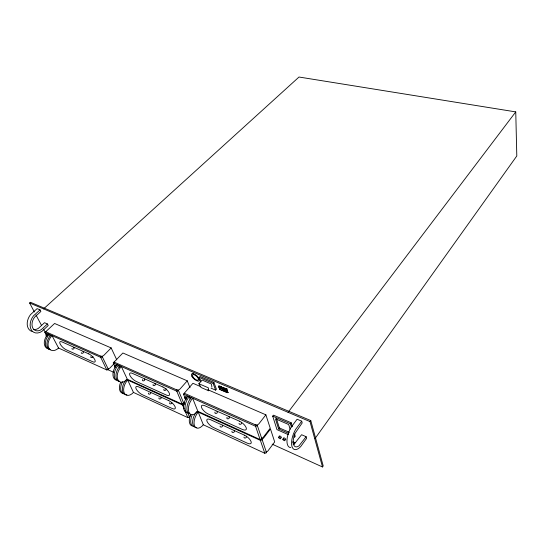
<?xml version="1.0" encoding="UTF-8"?>
<svg xmlns="http://www.w3.org/2000/svg" width="544" height="544" viewBox="0 0 544 544"><rect width="100%" height="100%" fill="white"/><g stroke="black" fill="none" stroke-linecap="round" stroke-linejoin="round"><path stroke-width="0.82" d="M272.17 444.156L322.504 466.976L323.211 465.95L310.774 420.56L30.416 302.274L29.607 302.994L34.374 311.964M315.064 438.512L516.8 155.972L515.753 111.894L299.016 77.024L43.561 308.897M294.46 443.816L301.587 434.724L306.116 436.703L299.01 445.842A11.791 5.25 -67.9 0 1 293.529 444.4A11.791 5.25 -67.9 0 1 295.222 433.085L302.192 422.933L301.696 421.178L297.099 419.227L290.952 427.475A14.62 6.582 -67.9 0 0 290.809 447.59M322.504 466.976L310.012 421.593L310.774 420.56M301.696 421.178L295.569 429.474A14.668 6.535 -67.9 0 0 291.965 446.488A14.668 6.535 -67.9 0 0 300.635 446.651L306.598 438.389L306.116 436.703M291.394 426.986L290.442 423.796L291.196 422.783L273.462 415.154L272.7 416.146L276.978 429.638L288.402 434.67M288.68 433.344L278.616 428.924L279.364 427.938L276.434 418.588M288.082 412.318L515.753 111.894M198.866 383.717L201.049 387.484L208.726 390.81L208.311 387.784L198.866 383.717L202.048 380.045L211.48 384.071L211.888 387.097M207.692 389.667L265.88 414.827L258.964 423.722A2.727 2.108 -22 0 1 255.258 424.762M221.748 386.9L219.613 385.995L218.824 386.927L219.769 389.484L226.868 392.523L227.65 391.585L226.732 389.021L223.169 387.505M227.929 392.7L226.692 389.28L218.559 385.818L219.81 389.232L227.929 392.7L228.317 392.231M226.868 392.523L225.944 389.96L226.732 389.021M226.692 389.28L227.086 388.81M211.024 388.151L215.642 390.13L216.424 389.205L213.887 382.391L199.974 376.489L199.179 377.4L200.926 381.922M215.642 390.13L213.098 383.316L213.887 382.391M185.667 399.52L183.464 394.155L192.95 383.289L200.709 386.648M115.022 366.649L113.247 362.909L122.883 352.995L187.252 380.827L180.146 388.892A2.591 1.829 -25.1 0 1 176.657 389.864M114.158 363.63L110.038 367.887A2.428 1.584 -27 0 1 107.841 368.934M116.756 359.849L111.166 347.929L103.952 355.232A2.462 1.578 -26.5 0 1 100.674 356.13M46.458 335.396L44.914 332.493L54.597 323.469L111.166 347.929M40.045 309.89L33.51 315.806A11.757 8.398 -60.6 0 0 31.158 329.61A11.757 8.398 -60.6 0 0 41.861 331.418L48.239 325.502L47.43 323.966L41.31 329.63L39.753 330.412A9.445 6.746 -60.6 0 1 32.83 328.127A9.445 6.746 -60.6 0 1 33.531 318.811L34.639 317.138L40.875 311.474L40.045 309.89L37.114 308.638L30.58 314.534A11.723 8.412 -60.4 0 0 32.184 331.507M197.887 411.312L192.624 398.228A10.533 5.766 -65.4 0 0 188.904 412.223A10.533 5.766 -65.4 0 0 197.887 411.312L260.1 439.552L261.929 439.042L257.414 425.721L184.26 393.237M196.772 411.461L260.379 440.375L262.208 439.858L266.574 452.744L264.778 453.247L203.313 424.782A10.397 5.569 -65.2 0 1 194.548 425.877A10.397 5.569 -65.2 0 1 198.213 412.114L203.313 424.782M183.464 394.155L255.558 426.238L257.414 425.721M113.247 362.909L176.8 391.19L178.548 390.701L183.954 403.723L182.233 404.199L127.316 379.27A9.914 6.154 -63.4 0 1 117.878 379.678A9.914 6.154 -63.4 0 1 121.353 366.513L127.316 379.27M126.405 379.474L182.566 405.001L184.287 404.518L183.036 403.954M133.464 392.428L127.684 380.052A9.792 5.957 -63.2 0 0 124.256 393.013A9.792 5.957 -63.2 0 0 133.464 392.428L187.83 417.608L189.523 417.132L187.673 412.685M58.562 348.051L52.047 335.668A9.316 6.433 -60.7 0 0 48.81 348.031A9.316 6.433 -60.7 0 0 58.562 348.051L106.835 369.968L108.446 369.519L102.333 356.864L45.73 331.738M44.914 332.493L100.694 357.32L102.333 356.864M29.607 302.994L310.012 421.593M199.179 377.4L213.098 383.316M218.824 386.927L225.944 389.96M226.229 390.619L220.898 388.341L220.116 389.273L219.49 387.566L225.59 390.17L226.209 391.884M222.68 389.463L224.815 390.374M272.7 416.146L290.442 423.796M47.43 323.966L44.52 322.694L38.4 328.338L36.842 329.113A9.418 6.759 -60.4 0 1 33.565 329.494M279.364 427.938L289.422 432.337M114.056 362.073L178.548 390.701M107.596 369.553L113.778 372.354M260.787 439.219L262.208 439.858M35.965 314.956L41.528 325.421M43.513 329.161L46.696 335.138M50.177 335.947L49.409 334.492A9.296 6.44 -60.6 0 0 45.404 343.652A9.296 6.44 -60.6 0 0 49.851 349.384M100.694 357.32L106.835 369.968M119.408 367.424L118.354 365.18A9.887 6.168 -63.3 0 0 114.233 375.374A9.887 6.168 -63.3 0 0 118.952 380.841M176.8 391.19L182.233 404.199M182.566 405.001L184.117 408.707M184.736 410.19L187.83 417.608M190.169 399.031L189.23 396.719A10.506 5.787 -65.3 0 0 184.987 407.626A10.506 5.787 -65.3 0 0 189.312 413.127M187.252 380.827L190.019 387.729M255.558 426.238L260.1 439.552M260.379 440.375L264.778 453.247M265.88 414.827L270.218 428.182L263.452 437.05A2.686 2.108 -22.4 0 1 261.412 438.253M278.616 428.924L275.427 418.798L288.714 424.544L290.122 429.23M294.018 435.751L294.494 437.349L295.236 436.336L294.522 433.949M291.196 422.783L292.386 426.768M292.611 441.912A4.06 1.707 38.2 0 1 295.032 442.775M82.974 351.648A1.197 0.748 -27.1 0 1 83.422 352.56A1.197 0.748 -27.1 0 1 82.022 353.355A1.197 0.748 -27.1 0 1 81.335 352.587M92.976 356.653A1.204 0.762 -27 0 1 91.46 357.612A1.204 0.762 -27 0 1 90.916 356.606M73.664 347.487A1.183 0.734 -27.1 0 1 74.093 348.384A1.183 0.734 -27.1 0 1 72.699 349.173A1.183 0.734 -27.1 0 1 72.032 348.412M50.232 349.812A9.309 6.44 -60.7 0 1 46.913 343.611A9.309 6.44 -60.7 0 1 50.912 335.165M48.736 348.867A9.289 6.446 -60.5 0 1 44.282 343.142A9.289 6.446 -60.5 0 1 48.28 333.996M47.036 335.383A1.136 0.388 44.7 0 1 46.866 334.682A1.136 0.388 44.7 0 1 47.668 334.995M171.924 402.825A1.244 0.884 -26.4 0 1 170.394 403.872A1.244 0.884 -26.4 0 1 169.694 402.737M190.59 415.772A2.516 1.836 -26.1 0 1 189.115 416.425M160.854 397.168A1.238 0.87 -26.6 0 1 161.031 398.351A1.238 0.87 -26.6 0 1 159.48 398.949A1.238 0.87 -26.6 0 1 159.038 397.861M122.38 393.251A9.758 5.977 -63.1 0 1 120.659 382.323M126.936 394.822A9.785 5.957 -63.1 0 1 122.373 389.912A9.785 5.957 -63.1 0 1 125.868 380.079M123.644 393.842A9.765 5.97 -63.1 0 1 122.502 381.752M46.6 336.573A1.136 0.388 44.7 0 1 46.016 335.471A1.136 0.388 44.7 0 1 47.07 335.947M150.572 392.516A1.224 0.85 -26.8 0 1 150.402 393.7A1.224 0.85 -26.8 0 1 148.913 394.114A1.224 0.85 -26.8 0 1 148.573 393.074M184.192 403.743A2.55 1.829 -25.6 0 1 182.947 403.832M116.028 380.032A9.88 6.174 -63.2 0 1 112.975 373.653A9.88 6.174 -63.2 0 1 117.076 364.609M119 381.398A9.901 6.161 -63.3 0 1 115.96 375.013A9.901 6.161 -63.3 0 1 120.068 365.942M184.776 402.54A2.55 1.829 -25.6 0 1 182.913 403.056M144.412 379.073A1.244 0.85 -26.3 0 1 144.5 380.317A1.244 0.85 -26.3 0 1 142.834 380.78A1.244 0.85 -26.3 0 1 142.752 379.535M115.369 365.915A1.204 0.442 43.3 0 1 115.335 365.187A1.204 0.442 43.3 0 1 116.416 365.772M154.741 383.731A1.251 0.864 -26.1 0 1 155.278 384.832A1.251 0.864 -26.1 0 1 153.68 385.608A1.251 0.864 -26.1 0 1 153.15 384.506M165.784 388.627A1.265 0.884 -25.9 0 1 165.906 389.912A1.265 0.884 -25.9 0 1 164.213 390.381A1.265 0.884 -25.9 0 1 164.091 389.096M115.185 367.418A1.204 0.442 43.3 0 1 114.41 366.078A1.204 0.442 43.3 0 1 115.824 366.84M246.235 436.166A1.306 1.013 -23.8 0 1 245.596 437.927A1.306 1.013 -23.8 0 1 243.991 437.056M193.372 426.51A10.37 5.59 -65.1 0 1 192.08 415.14M191.95 425.843A10.356 5.596 -65.1 0 1 190.652 414.48M196.792 427.516A10.384 5.576 -65.1 0 1 192.61 422.518A10.384 5.576 -65.1 0 1 196.37 411.951M222.319 425.252A1.285 0.972 -24.9 0 1 221.653 426.965A1.285 0.972 -24.9 0 1 220.109 426.122M234.158 430.658A1.299 0.993 -24.4 0 1 234.104 431.99A1.299 0.993 -24.4 0 1 232.512 432.439A1.299 0.993 -24.4 0 1 232.016 431.256M261.011 439.11A2.686 2.108 -22.4 0 0 263.724 437.866L270.484 429.005L274.679 441.925L268.063 450.758A2.645 2.108 -22.9 0 1 265.724 451.989M292.924 444.02A2.033 0.85 38.2 0 1 294.596 444.271M186.313 412.311A10.492 5.794 -65.2 0 1 183.593 405.776A10.492 5.794 -65.2 0 1 187.782 396.08M185.558 397.283A1.278 0.503 41.5 0 1 185.715 396.562A1.278 0.503 41.5 0 1 187.054 397.44M216.906 411.482A1.306 0.972 -24.3 0 1 217.124 412.862A1.306 0.972 -24.3 0 1 215.363 413.352A1.306 0.972 -24.3 0 1 215.145 411.978M241.339 422.45A1.326 1.013 -23.3 0 1 240.686 424.218A1.326 1.013 -23.3 0 1 239.061 423.348M228.888 416.84A1.319 0.993 -23.9 0 1 229.126 418.241A1.319 0.993 -23.9 0 1 227.344 418.737A1.319 0.993 -23.9 0 1 227.106 417.336M189.672 413.855A10.52 5.773 -65.3 0 1 186.973 407.313A10.52 5.773 -65.3 0 1 191.168 397.582M186.368 399.33A1.278 0.503 41.5 0 1 184.933 398.439A1.278 0.503 41.5 0 1 184.824 397.474A1.278 0.503 41.5 0 1 186.259 398.364M200.083 379.345A5.134 2.135 41.6 0 1 198.322 378.964M193.147 373.952A5.134 2.135 41.6 0 1 192.936 373.13M292.964 442.517A4.06 1.707 38.2 0 1 294.664 443.278M279.358 436.621A1.34 0.558 38.7 0 1 279.718 435.941A1.34 0.558 38.7 0 1 281.187 436.954A1.34 0.558 38.7 0 1 281.078 437.811M283.648 438.532A1.34 0.564 38.5 0 1 284.016 437.852A1.34 0.564 38.5 0 1 285.491 438.872A1.34 0.564 38.5 0 1 285.382 439.729M88.794 353.879L62.036 341.924A5.732 1.992 44.3 0 0 60.234 344.1A5.732 1.992 44.3 0 0 66.069 349.697L92.698 361.746A5.862 2.094 43.8 0 0 94.785 359.632A5.862 2.094 43.8 0 0 88.794 353.879M162.914 386.995L132.43 373.374A6.079 2.271 42.8 0 0 129.934 375.428A6.079 2.271 42.8 0 0 136.102 381.378L166.403 395.087A6.242 2.4 42 0 0 169.266 393.108A6.242 2.4 42 0 0 162.914 386.995M239.455 421.192L204.884 405.742A6.48 2.57 40.8 0 0 201.586 407.64A6.48 2.57 40.8 0 0 208.1 413.943L242.427 429.474A6.684 2.706 39.8 0 0 246.174 427.686A6.684 2.706 39.8 0 0 239.455 421.192M168.803 400.663L138.632 386.893A5.991 2.203 42.4 0 0 136.122 388.804A5.991 2.203 42.4 0 0 142.195 394.658L172.19 408.503A6.147 2.326 41.7 0 0 175.052 406.674A6.147 2.326 41.7 0 0 168.803 400.663M244.467 435.18L210.31 419.594A6.378 2.482 40.5 0 0 207.019 421.342A6.378 2.482 40.5 0 0 213.425 427.536L247.336 443.19A6.582 2.618 39.5 0 0 251.07 441.558A6.582 2.618 39.5 0 0 244.467 435.18M192.025 376.645A5.148 2.128 41.6 0 0 199.111 380.956A5.148 2.128 41.6 0 0 195.194 374.564A5.148 2.128 41.6 0 0 192.025 376.645M192.875 376.842A3.856 1.598 41.6 0 0 198.193 380.072A3.856 1.598 41.6 0 0 195.248 375.272A3.856 1.598 41.6 0 0 192.875 376.842M278.616 437.6A1.34 0.558 38.7 0 0 280.527 438.77A1.34 0.558 38.7 0 0 279.616 437.192A1.34 0.558 38.7 0 0 278.616 437.6M282.907 439.518A1.346 0.564 38.5 0 0 284.825 440.688A1.346 0.564 38.5 0 0 283.92 439.11A1.346 0.564 38.5 0 0 282.907 439.518"/></g></svg>
